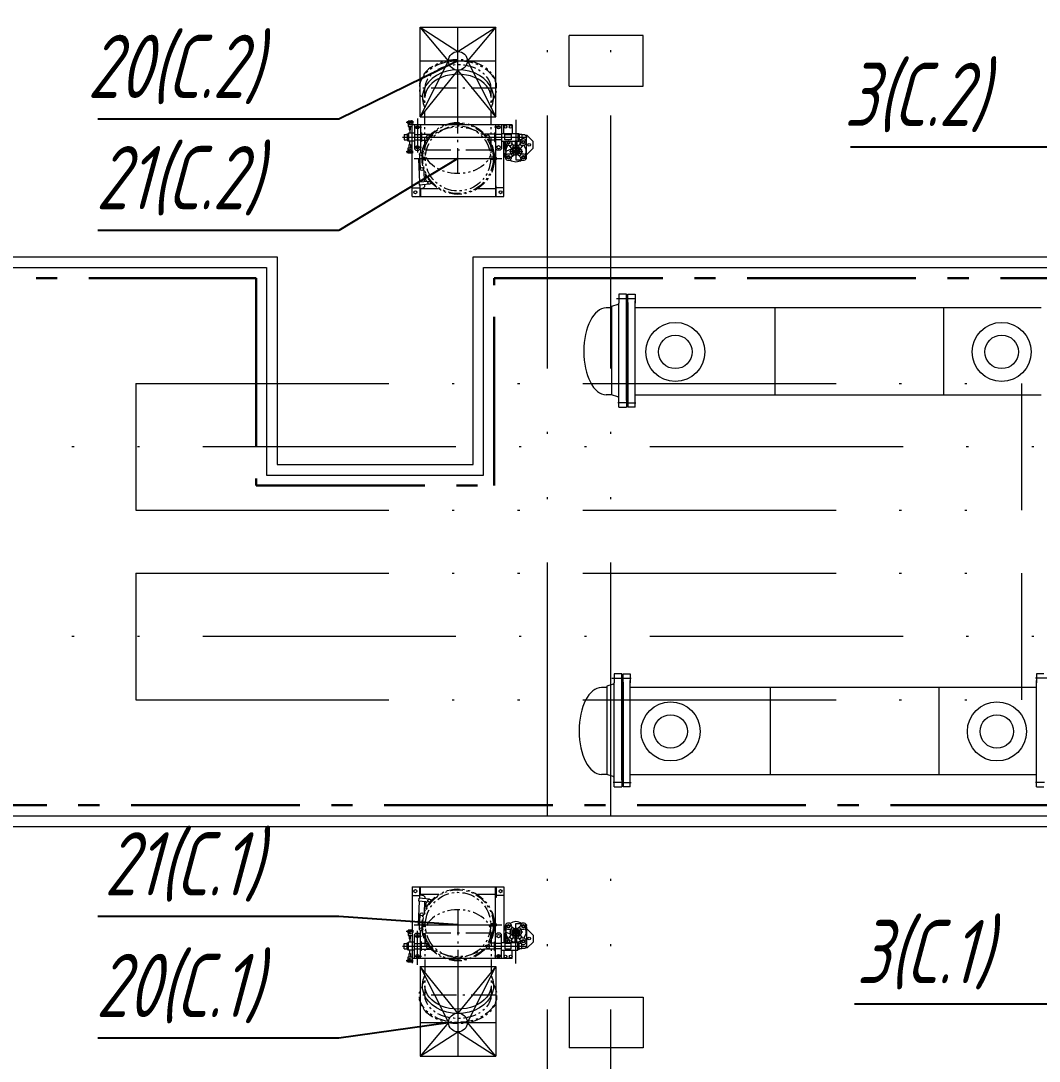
# Model space of a CAD drawing. Header units: millimetres. Extents: x -14296 to 10264, y -13087 to -5602.
# Drawn here: x -1567.03 to -1518.75, y -12946.51 to -12897.18 of the extents above; entities that cross this region are included whole.
import ezdxf
from ezdxf import colors
from ezdxf.entities.mleader import LeaderData, LeaderLine
from ezdxf.math import Vec2, Vec3

# ---------------------------------------------------------------- set-up
doc = ezdxf.new("R2010")
doc.units = ezdxf.units.MM
for name, pattern in [('ACAD_ISO10W100', [18, 12, -3, 0, -3]), ('ACAD_ISO12W100', [21, 12, -3, 0, -3, 0, -3]), ('CENTER', [50.8, 31.75, -6.35, 6.35, -6.35]), ('gost6', [12, 8, -1.5, 1, -1.5]), ('K5LT_BASIC', [0])]:
    doc.linetypes.add(name, pattern=pattern)
for name, color, linetype, lineweight in [('Заземление (Сущ)', 6, 'gost6', 25), ('Линия выноска', 137, 'Continuous', 25), ('Строительный', 251, 'Continuous', 13), ('Технологическое', 156, 'Continuous', 18)]:
    doc.layers.add(name, color=color, linetype=linetype, lineweight=lineweight)
doc.styles.add('Simplex', font='simplex.shx', dxfattribs={"width": 0.7, "oblique": 15})
doc.linetypes.add('ограждение1', pattern='A,0.25,-0.1,[133,ltypeshp.shx,S=0.1,R=0,X=-0.1,Y=0],-0.1,1', length=1.45)

# ---------------------------------------------------------------- blocks, each defined once
blk = doc.blocks.new('_None')

msp = doc.modelspace()

# ---------------------------------------------------------------- linework, layer by layer
at = {"layer": 'Заземление (Сущ)', "lineweight": 30}
for p, q in [((-1659.80741, -12909.37681), (-1555.87953, -12909.37681)), ((-1555.87953, -12909.37681), (-1555.87953, -12919.21821)), ((-1544.59225, -12919.21821), (-1544.59225, -12909.37681)), ((-1544.59225, -12909.37681), (-1440.97736, -12909.37681)), ((-1555.87953, -12919.21821), (-1544.59225, -12919.21821)), ((-1597.80741, -12934.37681), (-1440.97736, -12934.37681))]:
    msp.add_line(p, q, dxfattribs=at)
at = {"layer": 'Строительный', "color": 4, "linetype": 'ACAD_ISO12W100'}
for p, q in [((-1542.08248, -12838.06525), (-1542.08248, -12998.37681)), ((-1539.08248, -12838.06525), (-1539.08248, -12998.37681)), ((-1561.58248, -12914.37681), (-1519.58248, -12914.37681)), ((-1561.58248, -12920.37681), (-1519.58248, -12920.37681)), ((-1561.58248, -12923.37681), (-1519.58248, -12923.37681)), ((-1561.58248, -12929.37681), (-1519.58248, -12929.37681))]:
    msp.add_line(p, q, dxfattribs=at)
at = {"layer": 'Строительный'}
for p, q in [((-1541.03241, -12900.27681), (-1541.03241, -12897.87681)), ((-1537.53241, -12897.87681), (-1541.03241, -12897.87681)), ((-1537.53241, -12900.27681), (-1537.53241, -12897.87681)), ((-1541.03241, -12900.27681), (-1537.53241, -12900.27681)), ((-1541.03241, -12943.47681), (-1537.53241, -12943.47681)), ((-1541.03241, -12943.47681), (-1541.03241, -12945.87681)), ((-1537.53241, -12943.47681), (-1537.53241, -12945.87681)), ((-1537.53241, -12945.87681), (-1541.03241, -12945.87681))]:
    msp.add_line(p, q, dxfattribs=at)
at = {"layer": 'Строительный', "linetype": 'ограждение1', "ltscale": 3}
for p, q in [((-1659.30741, -12908.37681), (-1554.87953, -12908.37681)), ((-1554.87953, -12908.37681), (-1554.87953, -12918.21821)), ((-1545.59225, -12908.37681), (-1455.80741, -12908.37681)), ((-1545.59225, -12918.21821), (-1545.59225, -12908.37681)), ((-1554.87953, -12918.21821), (-1545.59225, -12918.21821)), ((-1597.30741, -12935.37681), (-1455.80741, -12935.37681))]:
    msp.add_line(p, q, dxfattribs=at)
at = {"layer": 'Строительный', "ltscale": 0.3}
for p, q in [((-1659.30741, -12908.87681), (-1555.37953, -12908.87681)), ((-1555.37953, -12908.87681), (-1555.37953, -12918.71821)), ((-1545.09225, -12908.87681), (-1456.30741, -12908.87681)), ((-1545.09225, -12918.71821), (-1545.09225, -12908.87681)), ((-1555.37953, -12918.71821), (-1545.09225, -12918.71821)), ((-1597.30741, -12934.87681), (-1456.30741, -12934.87681))]:
    msp.add_line(p, q, dxfattribs=at)
at = {"layer": 'Строительный', "color": 4}
for p, q in [((-1561.58248, -12914.37681), (-1561.58248, -12920.37681)), ((-1519.58248, -12914.37681), (-1519.58248, -12920.37681)), ((-1561.58248, -12923.37681), (-1561.58248, -12929.37681)), ((-1519.58248, -12923.37681), (-1519.58248, -12929.37681))]:
    msp.add_line(p, q, dxfattribs=at)
at = {"layer": 'Строительный', "color": 0, "linetype": 'ACAD_ISO12W100'}
for p, q in [((-1419.20741, -12917.37681), (-1779.40741, -12917.37681)), ((-1419.20741, -12926.37681), (-1779.40741, -12926.37681))]:
    msp.add_line(p, q, dxfattribs=at)
at = {"layer": 'Технологическое', "ltscale": 0.6}
for p, q in [((-1548.10741, -12897.47675), (-1544.50741, -12897.47675)), ((-1548.10741, -12901.72675), (-1548.10741, -12897.47675)), ((-1546.75241, -12899.07681), (-1548.10741, -12897.47675)), ((-1548.10741, -12897.47675), (-1546.30741, -12898.63181)), ((-1546.30741, -12901.72675), (-1546.30741, -12897.47675)), ((-1546.30741, -12898.63181), (-1544.50741, -12897.47675)), ((-1544.50741, -12897.47675), (-1545.86241, -12899.07681)), ((-1544.50741, -12901.72675), (-1544.50741, -12897.47675)), ((-1548.10741, -12899.07681), (-1544.50741, -12899.07681)), ((-1548.10741, -12901.72675), (-1546.75241, -12899.07681)), ((-1545.86241, -12899.07681), (-1544.50741, -12901.72675)), ((-1546.30741, -12899.52181), (-1548.10741, -12901.72675)), ((-1544.50741, -12901.72675), (-1546.30741, -12899.52181)), ((-1548.10741, -12901.72675), (-1544.50741, -12901.72675)), ((-1548.44989, -12901.99371), (-1548.76621, -12901.99371)), ((-1548.7083, -12901.94371), (-1548.7083, -12902.04803)), ((-1548.48491, -12901.93125), (-1548.66417, -12901.93125)), ((-1548.66417, -12901.93125), (-1548.66417, -12902.19544)), ((-1548.66417, -12902.19544), (-1548.48491, -12902.19544)), ((-1548.62312, -12902.19544), (-1548.62312, -12902.34588)), ((-1548.55789, -12902.34588), (-1548.55789, -12902.19544)), ((-1548.48491, -12905.50682), (-1548.48491, -12901.88809)), ((-1543.73508, -12902.11147), (-1548.47321, -12902.11147)), ((-1548.44989, -12901.93986), (-1548.44989, -12902.04755)), ((-1548.3871, -12902.22726), (-1548.04272, -12902.22726)), ((-1548.36751, -12902.11147), (-1548.36751, -12903.24587)), ((-1548.23145, -12901.80857), (-1548.23145, -12903.41904)), ((-1548.08283, -12902.11147), (-1548.08283, -12903.43095)), ((-1544.22772, -12902.22726), (-1544.57209, -12902.22726)), ((-1544.53198, -12902.11147), (-1544.53198, -12903.63935)), ((-1544.24731, -12902.11147), (-1544.24731, -12903.24587)), ((-1544.12991, -12902.51288), (-1544.12991, -12902.11147)), ((-1543.73508, -12902.11147), (-1543.73508, -12902.51288)), ((-1543.56113, -12901.87755), (-1543.56113, -12903.77595)), ((-1548.93047, -12902.69476), (-1543.03018, -12902.69476)), ((-1548.85146, -12902.57494), (-1548.85146, -12902.81457)), ((-1548.85146, -12902.57494), (-1548.71748, -12902.57494)), ((-1548.71748, -12902.57494), (-1548.71748, -12902.5386)), ((-1548.71748, -12902.5386), (-1548.67529, -12902.5386)), ((-1548.71748, -12902.57494), (-1548.71748, -12902.81457)), ((-1548.67529, -12902.5386), (-1548.65419, -12902.51288)), ((-1548.67529, -12902.5386), (-1548.67529, -12902.85091)), ((-1548.36751, -12902.50444), (-1548.65419, -12902.50444)), ((-1548.65419, -12902.50444), (-1548.65419, -12902.88508)), ((-1548.62312, -12902.34588), (-1548.55789, -12902.34588)), ((-1548.5905, -12902.34588), (-1548.5905, -12902.50148)), ((-1548.36751, -12902.56764), (-1548.08283, -12902.56764)), ((-1548.04114, -12902.49252), (-1548.08283, -12902.49252)), ((-1548.04114, -12902.49252), (-1548.04114, -12902.89699)), ((-1548.04114, -12902.49252), (-1548.04114, -12902.49252)), ((-1548.04114, -12902.54625), (-1547.56114, -12902.54625)), ((-1544.57367, -12902.54625), (-1545.05367, -12902.54625)), ((-1544.57367, -12902.49252), (-1544.53198, -12902.49252)), ((-1544.57367, -12902.49252), (-1544.57367, -12902.89699)), ((-1544.24731, -12902.56764), (-1544.53198, -12902.56764)), ((-1544.24731, -12902.51288), (-1543.47531, -12902.51288)), ((-1544.08714, -12902.56791), (-1543.78976, -12902.56791)), ((-1544.08714, -12902.8216), (-1544.08714, -12902.56791)), ((-1543.78976, -12902.56791), (-1543.78976, -12902.8216)), ((-1543.47531, -12902.51288), (-1543.47531, -12902.87664)), ((-1543.45421, -12902.5386), (-1543.47531, -12902.51288)), ((-1543.41201, -12902.5386), (-1543.45421, -12902.5386)), ((-1543.45421, -12902.5386), (-1543.45421, -12902.85091)), ((-1543.41201, -12902.57494), (-1543.41201, -12902.5386)), ((-1543.27804, -12902.57494), (-1543.41201, -12902.57494)), ((-1543.41201, -12902.57494), (-1543.41201, -12902.81457)), ((-1543.27804, -12902.57494), (-1543.27804, -12902.81457)), ((-1543.13854, -12902.58624), (-1543.27804, -12902.58624)), ((-1543.06075, -12902.66404), (-1543.13854, -12902.58624)), ((-1543.02358, -12902.61368), (-1543.1111, -12902.61368)), ((-1543.06075, -12903.60644), (-1543.06075, -12902.66404)), ((-1542.74471, -12902.89255), (-1543.02358, -12902.61368)), ((-1548.85146, -12902.81457), (-1548.71748, -12902.81457)), ((-1548.71748, -12902.81457), (-1548.71748, -12902.85091)), ((-1548.71748, -12902.85091), (-1548.67529, -12902.85091)), ((-1548.67529, -12902.85091), (-1548.65419, -12902.87664)), ((-1548.66417, -12903.45827), (-1548.66417, -12903.19408)), ((-1548.66417, -12903.19408), (-1548.48491, -12903.19408)), ((-1548.36751, -12902.88508), (-1548.65419, -12902.88508)), ((-1548.62312, -12903.19408), (-1548.62312, -12903.04364)), ((-1548.62312, -12903.04364), (-1548.55789, -12903.04364)), ((-1548.5905, -12903.04364), (-1548.5905, -12902.88804)), ((-1548.55789, -12903.04364), (-1548.55789, -12903.19408)), ((-1548.3871, -12903.16225), (-1548.04272, -12903.16225)), ((-1548.36751, -12902.82188), (-1548.08283, -12902.82188)), ((-1548.04114, -12902.89699), (-1548.08283, -12902.89699)), ((-1548.04114, -12902.84326), (-1547.78062, -12902.84326)), ((-1547.89714, -12903.08502), (-1547.92566, -12903.07395)), ((-1547.84735, -12902.9696), (-1547.84735, -12902.84326)), ((-1544.57367, -12902.84326), (-1544.8342, -12902.84326)), ((-1544.76746, -12902.9696), (-1544.76746, -12902.84326)), ((-1544.71768, -12903.08502), (-1544.68915, -12903.07395)), ((-1544.57367, -12902.89699), (-1544.53198, -12902.89699)), ((-1544.24731, -12902.82188), (-1544.53198, -12902.82188)), ((-1544.24731, -12902.87664), (-1543.60196, -12902.87664)), ((-1544.12991, -12905.50682), (-1544.12991, -12902.87664)), ((-1544.09108, -12903.13091), (-1544.09108, -12903.00179)), ((-1544.09108, -12903.00179), (-1544.04664, -12903.00179)), ((-1544.04664, -12903.13091), (-1544.09108, -12903.13091)), ((-1543.78976, -12902.8216), (-1544.08714, -12902.8216)), ((-1544.07903, -12903.00179), (-1544.07903, -12902.87664)), ((-1544.07903, -12903.2769), (-1544.07903, -12903.13091)), ((-1544.04664, -12903.37478), (-1544.04664, -12902.98756)), ((-1544.00155, -12903.17046), (-1544.00155, -12903.02697)), ((-1543.88975, -12903.07553), (-1543.73211, -12903.2772)), ((-1543.85563, -12903.11917), (-1543.7378, -12903.02706)), ((-1543.77191, -12902.98342), (-1543.67552, -12903.10674)), ((-1543.60196, -12902.86916), (-1543.5203, -12902.86916)), ((-1543.60196, -12902.86916), (-1543.60196, -12903.53558)), ((-1543.5203, -12902.86916), (-1543.5203, -12903.53558)), ((-1543.5203, -12902.87664), (-1543.47531, -12902.87664)), ((-1543.45421, -12902.85091), (-1543.47531, -12902.87664)), ((-1543.41201, -12902.85091), (-1543.45421, -12902.85091)), ((-1543.35035, -12902.98342), (-1543.44675, -12903.10674)), ((-1543.27804, -12902.81457), (-1543.41201, -12902.81457)), ((-1543.41201, -12902.81457), (-1543.41201, -12902.85091)), ((-1543.23251, -12903.07553), (-1543.39016, -12903.2772)), ((-1543.26663, -12903.11917), (-1543.38446, -12903.02706)), ((-1542.74471, -12903.21815), (-1542.74471, -12902.89255)), ((-1548.44989, -12903.39581), (-1548.76621, -12903.39581)), ((-1548.7083, -12903.4458), (-1548.7083, -12903.34148)), ((-1548.48491, -12903.45827), (-1548.66417, -12903.45827)), ((-1548.44989, -12903.44966), (-1548.44989, -12903.34196)), ((-1548.38408, -12903.70228), (-1544.23073, -12903.70228)), ((-1548.36751, -12903.24587), (-1548.30418, -12903.3092)), ((-1548.30418, -12903.3092), (-1548.15928, -12903.3092)), ((-1548.08283, -12903.23332), (-1548.15872, -12903.3092)), ((-1548.13579, -12903.49915), (-1548.09924, -12904.20705)), ((-1547.97574, -12903.65034), (-1547.85323, -12903.65034)), ((-1544.63908, -12903.65034), (-1544.76159, -12903.65034)), ((-1544.53198, -12903.23332), (-1544.45609, -12903.3092)), ((-1544.31063, -12903.3092), (-1544.45554, -12903.3092)), ((-1544.24731, -12903.24587), (-1544.31063, -12903.3092)), ((-1544.06605, -12903.53238), (-1544.12991, -12903.53238)), ((-1544.04664, -12903.2769), (-1544.07903, -12903.2769)), ((-1544.06605, -12903.44456), (-1544.04334, -12903.43122)), ((-1544.06605, -12903.6429), (-1544.06605, -12903.44456)), ((-1544.04664, -12903.37478), (-1543.81485, -12903.27131)), ((-1543.86116, -12903.37478), (-1543.23405, -12903.37478)), ((-1543.85926, -12903.5057), (-1543.81501, -12903.47237)), ((-1543.82456, -12903.2772), (-1543.82456, -12903.47237)), ((-1543.82456, -12903.2772), (-1543.72703, -12903.2772)), ((-1543.82456, -12903.47237), (-1543.72703, -12903.47237)), ((-1543.81501, -12903.47237), (-1543.72503, -12903.59184)), ((-1543.76928, -12903.62517), (-1543.63444, -12903.52361)), ((-1543.72703, -12903.2772), (-1543.72703, -12903.47237)), ((-1543.72703, -12903.31655), (-1543.60196, -12903.31655)), ((-1543.72703, -12903.43302), (-1543.60196, -12903.43302)), ((-1543.60196, -12903.27708), (-1543.5203, -12903.27708)), ((-1543.5203, -12903.31655), (-1543.39523, -12903.31655)), ((-1543.5203, -12903.43302), (-1543.39523, -12903.43302)), ((-1543.35298, -12903.62517), (-1543.48783, -12903.52361)), ((-1543.30725, -12903.47237), (-1543.39723, -12903.59184)), ((-1543.39523, -12903.2772), (-1543.2977, -12903.2772)), ((-1543.39523, -12903.2772), (-1543.39523, -12903.47237)), ((-1543.39523, -12903.47237), (-1543.2977, -12903.47237)), ((-1543.263, -12903.5057), (-1543.30725, -12903.47237)), ((-1543.2977, -12903.2772), (-1543.2977, -12903.47237)), ((-1543.11564, -12903.77595), (-1543.06075, -12903.70228)), ((-1542.74471, -12903.21815), (-1543.06075, -12903.53418)), ((-1543.06075, -12903.70228), (-1543.06075, -12903.67936)), ((-1548.12379, -12903.73168), (-1548.18251, -12903.73168)), ((-1548.18251, -12903.73168), (-1548.12604, -12904.82543)), ((-1547.97574, -12903.75422), (-1547.85323, -12903.75422)), ((-1544.63908, -12903.75422), (-1544.76159, -12903.75422)), ((-1544.53198, -12903.76521), (-1544.53198, -12905.50682)), ((-1543.56113, -12903.77595), (-1543.27202, -12903.77595)), ((-1543.13823, -12903.77595), (-1543.11564, -12903.77595)), ((-1547.88728, -12904.80663), (-1547.9149, -12904.27168)), ((-1547.83935, -12904.74073), (-1547.83935, -12904.45154)), ((-1544.71768, -12904.31953), (-1544.68915, -12904.33061)), ((-1548.48491, -12905.09322), (-1548.11441, -12905.09322)), ((-1547.66938, -12904.78948), (-1548.16468, -12904.82847)), ((-1548.16468, -12904.82847), (-1548.15363, -12904.96882)), ((-1547.65834, -12904.92984), (-1548.15363, -12904.96882)), ((-1548.11878, -12904.96608), (-1548.11041, -12905.12815)), ((-1548.11441, -12905.09322), (-1548.11441, -12905.50682)), ((-1548.11041, -12905.12815), (-1547.94161, -12905.10097)), ((-1548.08283, -12905.12371), (-1548.08283, -12905.50682)), ((-1547.22583, -12905.1392), (-1548.08283, -12905.1392)), ((-1547.94161, -12905.10097), (-1547.8755, -12905.03486)), ((-1547.8755, -12905.03486), (-1547.88002, -12904.94729)), ((-1547.76069, -12904.79667), (-1547.83935, -12904.74073)), ((-1544.53198, -12905.1392), (-1545.38899, -12905.1392)), ((-1544.50041, -12904.99679), (-1544.53198, -12904.99679)), ((-1544.50041, -12905.50682), (-1544.50041, -12904.99679)), ((-1544.12991, -12905.09322), (-1544.50041, -12905.09322)), ((-1548.48491, -12905.50682), (-1544.12991, -12905.50682)), ((-1548.48491, -12938.2468), (-1544.12991, -12938.2468)), ((-1548.48491, -12938.2468), (-1548.48491, -12941.86553)), ((-1548.48491, -12938.6604), (-1548.11441, -12938.6604)), ((-1548.11878, -12938.78754), (-1548.11041, -12938.62547)), ((-1548.11441, -12938.6604), (-1548.11441, -12938.2468)), ((-1548.11041, -12938.62547), (-1547.94161, -12938.65265)), ((-1548.08283, -12938.62991), (-1548.08283, -12938.2468)), ((-1547.22583, -12938.61442), (-1548.08283, -12938.61442)), ((-1547.94161, -12938.65265), (-1547.8755, -12938.71876)), ((-1547.8755, -12938.71876), (-1547.88002, -12938.80633)), ((-1544.53198, -12938.61442), (-1545.38899, -12938.61442)), ((-1544.53198, -12939.98841), (-1544.53198, -12938.2468)), ((-1544.50041, -12938.2468), (-1544.50041, -12938.75683)), ((-1544.12991, -12938.6604), (-1544.50041, -12938.6604)), ((-1544.12991, -12938.2468), (-1544.12991, -12940.87698)), ((-1548.18251, -12940.02194), (-1548.12604, -12938.9282)), ((-1548.16468, -12938.92515), (-1548.15363, -12938.7848)), ((-1547.66938, -12938.96414), (-1548.16468, -12938.92515)), ((-1547.65834, -12938.82378), (-1548.15363, -12938.7848)), ((-1547.88728, -12938.94699), (-1547.9149, -12939.48195)), ((-1547.76069, -12938.95695), (-1547.83935, -12939.01289)), ((-1547.83935, -12939.01289), (-1547.83935, -12939.30208)), ((-1544.50041, -12938.75683), (-1544.53198, -12938.75683)), ((-1548.13579, -12940.25447), (-1548.09924, -12939.54657)), ((-1544.71768, -12939.43409), (-1544.68915, -12939.42301)), ((-1548.38408, -12940.05134), (-1544.23073, -12940.05134)), ((-1548.12379, -12940.02194), (-1548.18251, -12940.02194)), ((-1547.97574, -12939.9994), (-1547.85323, -12939.9994)), ((-1547.97574, -12940.10329), (-1547.85323, -12940.10329)), ((-1544.63908, -12939.9994), (-1544.76159, -12939.9994)), ((-1544.63908, -12940.10329), (-1544.76159, -12940.10329)), ((-1544.53198, -12941.64215), (-1544.53198, -12940.11427)), ((-1544.06605, -12940.11072), (-1544.06605, -12940.30906)), ((-1543.81501, -12940.28125), (-1543.72503, -12940.16178)), ((-1543.76928, -12940.12845), (-1543.63444, -12940.23001)), ((-1543.60196, -12940.88446), (-1543.60196, -12940.21804)), ((-1543.56113, -12941.87607), (-1543.56113, -12939.97767)), ((-1543.56113, -12939.97767), (-1543.27202, -12939.97767)), ((-1543.5203, -12940.88446), (-1543.5203, -12940.21804)), ((-1543.35298, -12940.12845), (-1543.48783, -12940.23001)), ((-1543.30725, -12940.28125), (-1543.39723, -12940.16178)), ((-1543.13823, -12939.97767), (-1543.11564, -12939.97767)), ((-1543.11564, -12939.97767), (-1543.06075, -12940.05134)), ((-1543.06075, -12940.05134), (-1543.06075, -12940.07426)), ((-1543.06075, -12940.14718), (-1543.06075, -12941.08958)), ((-1548.44989, -12940.35781), (-1548.76621, -12940.35781)), ((-1548.7083, -12940.30782), (-1548.7083, -12940.41214)), ((-1548.48491, -12940.29535), (-1548.66417, -12940.29535)), ((-1548.66417, -12940.29535), (-1548.66417, -12940.55955)), ((-1548.66417, -12940.55955), (-1548.48491, -12940.55955)), ((-1548.62312, -12940.55955), (-1548.62312, -12940.70998)), ((-1548.62312, -12940.70998), (-1548.55789, -12940.70998)), ((-1548.5905, -12940.70998), (-1548.5905, -12940.86558)), ((-1548.55789, -12940.70998), (-1548.55789, -12940.55955)), ((-1548.44989, -12940.30396), (-1548.44989, -12940.41166)), ((-1548.3871, -12940.59137), (-1548.04272, -12940.59137)), ((-1548.36751, -12940.50775), (-1548.30418, -12940.44442)), ((-1548.36751, -12941.64215), (-1548.36751, -12940.50775)), ((-1548.30418, -12940.44442), (-1548.15928, -12940.44442)), ((-1548.23145, -12941.94505), (-1548.23145, -12940.33458)), ((-1548.08283, -12940.52031), (-1548.15872, -12940.44442)), ((-1548.08283, -12941.64215), (-1548.08283, -12940.32267)), ((-1547.89714, -12940.6686), (-1547.92566, -12940.67967)), ((-1544.71768, -12940.6686), (-1544.68915, -12940.67967)), ((-1544.53198, -12940.52031), (-1544.45609, -12940.44442)), ((-1544.31063, -12940.44442), (-1544.45554, -12940.44442)), ((-1544.24731, -12940.50775), (-1544.31063, -12940.44442)), ((-1544.24731, -12941.64215), (-1544.24731, -12940.50775)), ((-1544.06605, -12940.22124), (-1544.12991, -12940.22124)), ((-1544.04664, -12940.62271), (-1544.09108, -12940.62271)), ((-1544.09108, -12940.62271), (-1544.09108, -12940.75183)), ((-1544.04664, -12940.47672), (-1544.07903, -12940.47672)), ((-1544.07903, -12940.47672), (-1544.07903, -12940.62271)), ((-1544.06605, -12940.30906), (-1544.04334, -12940.32241)), ((-1544.04664, -12940.37884), (-1543.81485, -12940.48231)), ((-1544.04664, -12940.37884), (-1544.04664, -12940.76606)), ((-1544.00155, -12940.58316), (-1544.00155, -12940.72665)), ((-1543.88975, -12940.67809), (-1543.73211, -12940.47642)), ((-1543.86116, -12940.37884), (-1543.23405, -12940.37884)), ((-1543.85926, -12940.24793), (-1543.81501, -12940.28125)), ((-1543.85563, -12940.63445), (-1543.7378, -12940.72656)), ((-1543.82456, -12940.47642), (-1543.82456, -12940.28125)), ((-1543.82456, -12940.28125), (-1543.72703, -12940.28125)), ((-1543.82456, -12940.47642), (-1543.72703, -12940.47642)), ((-1543.77191, -12940.7702), (-1543.67552, -12940.64688)), ((-1543.72703, -12940.47642), (-1543.72703, -12940.28125)), ((-1543.72703, -12940.3206), (-1543.60196, -12940.3206)), ((-1543.72703, -12940.43708), (-1543.60196, -12940.43708)), ((-1543.60196, -12940.47654), (-1543.5203, -12940.47654)), ((-1543.5203, -12940.3206), (-1543.39523, -12940.3206)), ((-1543.5203, -12940.43708), (-1543.39523, -12940.43708)), ((-1543.35035, -12940.7702), (-1543.44675, -12940.64688)), ((-1543.39523, -12940.28125), (-1543.2977, -12940.28125)), ((-1543.39523, -12940.47642), (-1543.39523, -12940.28125)), ((-1543.39523, -12940.47642), (-1543.2977, -12940.47642)), ((-1543.23251, -12940.67809), (-1543.39016, -12940.47642)), ((-1543.26663, -12940.63445), (-1543.38446, -12940.72656)), ((-1543.263, -12940.24793), (-1543.30725, -12940.28125)), ((-1543.2977, -12940.47642), (-1543.2977, -12940.28125)), ((-1542.74471, -12940.53547), (-1543.06075, -12940.21944)), ((-1542.74471, -12940.53547), (-1542.74471, -12940.86107)), ((-1548.93047, -12941.05886), (-1543.03018, -12941.05886)), ((-1548.85146, -12941.17868), (-1548.85146, -12940.93905)), ((-1548.85146, -12940.93905), (-1548.71748, -12940.93905)), ((-1548.85146, -12941.17868), (-1548.71748, -12941.17868)), ((-1548.71748, -12940.93905), (-1548.71748, -12940.90271)), ((-1548.71748, -12940.90271), (-1548.67529, -12940.90271)), ((-1548.71748, -12941.17868), (-1548.71748, -12940.93905)), ((-1548.71748, -12941.17868), (-1548.71748, -12941.21502)), ((-1548.67529, -12940.90271), (-1548.65419, -12940.87698)), ((-1548.67529, -12941.21502), (-1548.67529, -12940.90271)), ((-1548.65419, -12941.24918), (-1548.65419, -12940.86855)), ((-1548.36751, -12940.86855), (-1548.65419, -12940.86855)), ((-1548.36751, -12940.93174), (-1548.08283, -12940.93174)), ((-1548.36751, -12941.18598), (-1548.08283, -12941.18598)), ((-1548.04114, -12940.85663), (-1548.08283, -12940.85663)), ((-1548.04114, -12941.2611), (-1548.04114, -12940.85663)), ((-1548.04114, -12940.91036), (-1547.78062, -12940.91036)), ((-1547.84735, -12940.78402), (-1547.84735, -12940.91036)), ((-1544.57367, -12940.91036), (-1544.8342, -12940.91036)), ((-1544.76746, -12940.78402), (-1544.76746, -12940.91036)), ((-1544.57367, -12940.85663), (-1544.53198, -12940.85663)), ((-1544.57367, -12941.2611), (-1544.57367, -12940.85663)), ((-1544.24731, -12940.93174), (-1544.53198, -12940.93174)), ((-1544.24731, -12941.18598), (-1544.53198, -12941.18598)), ((-1544.24731, -12940.87698), (-1543.60196, -12940.87698)), ((-1544.09108, -12940.75183), (-1544.04664, -12940.75183)), ((-1543.78976, -12940.93202), (-1544.08714, -12940.93202)), ((-1544.08714, -12940.93202), (-1544.08714, -12941.18571)), ((-1544.08714, -12941.18571), (-1543.78976, -12941.18571)), ((-1544.07903, -12940.75183), (-1544.07903, -12940.87698)), ((-1543.78976, -12941.18571), (-1543.78976, -12940.93202)), ((-1543.60196, -12940.88446), (-1543.5203, -12940.88446)), ((-1543.5203, -12940.87698), (-1543.47531, -12940.87698)), ((-1543.47531, -12941.24074), (-1543.47531, -12940.87698)), ((-1543.45421, -12940.90271), (-1543.47531, -12940.87698)), ((-1543.41201, -12940.90271), (-1543.45421, -12940.90271)), ((-1543.45421, -12941.21502), (-1543.45421, -12940.90271)), ((-1543.41201, -12940.93905), (-1543.41201, -12940.90271)), ((-1543.27804, -12940.93905), (-1543.41201, -12940.93905)), ((-1543.41201, -12941.17868), (-1543.41201, -12940.93905)), ((-1543.27804, -12941.17868), (-1543.41201, -12941.17868)), ((-1543.41201, -12941.17868), (-1543.41201, -12941.21502)), ((-1543.27804, -12941.17868), (-1543.27804, -12940.93905)), ((-1543.13854, -12941.16738), (-1543.27804, -12941.16738)), ((-1543.06075, -12941.08958), (-1543.13854, -12941.16738)), ((-1543.02358, -12941.13994), (-1543.1111, -12941.13994)), ((-1542.74471, -12940.86107), (-1543.02358, -12941.13994)), ((-1548.71748, -12941.21502), (-1548.67529, -12941.21502)), ((-1548.67529, -12941.21502), (-1548.65419, -12941.24074)), ((-1548.66417, -12941.82237), (-1548.66417, -12941.55818)), ((-1548.66417, -12941.55818), (-1548.48491, -12941.55818)), ((-1548.36751, -12941.24918), (-1548.65419, -12941.24918)), ((-1548.62312, -12941.55818), (-1548.62312, -12941.40774)), ((-1548.62312, -12941.40774), (-1548.55789, -12941.40774)), ((-1548.5905, -12941.40774), (-1548.5905, -12941.25214)), ((-1548.55789, -12941.40774), (-1548.55789, -12941.55818)), ((-1543.73508, -12941.64215), (-1548.47321, -12941.64215)), ((-1548.3871, -12941.52636), (-1548.04272, -12941.52636)), ((-1548.04114, -12941.2611), (-1548.08283, -12941.2611)), ((-1548.04114, -12941.20737), (-1547.56114, -12941.20737)), ((-1548.04114, -12941.2611), (-1548.04114, -12941.2611)), ((-1544.57367, -12941.20737), (-1545.05367, -12941.20737)), ((-1544.57367, -12941.2611), (-1544.53198, -12941.2611)), ((-1544.22772, -12941.52636), (-1544.57209, -12941.52636)), ((-1544.24731, -12941.24074), (-1543.47531, -12941.24074)), ((-1544.12991, -12941.24074), (-1544.12991, -12941.64215)), ((-1543.73508, -12941.64215), (-1543.73508, -12941.24074)), ((-1543.45421, -12941.21502), (-1543.47531, -12941.24074)), ((-1543.41201, -12941.21502), (-1543.45421, -12941.21502)), ((-1548.44989, -12941.75992), (-1548.76621, -12941.75992)), ((-1548.7083, -12941.80991), (-1548.7083, -12941.70559)), ((-1548.48491, -12941.82237), (-1548.66417, -12941.82237)), ((-1548.44989, -12941.81376), (-1548.44989, -12941.70607)), ((-1548.10741, -12942.02687), (-1544.50741, -12942.02687)), ((-1548.10741, -12942.02687), (-1548.10741, -12946.27687)), ((-1546.30741, -12944.23181), (-1548.10741, -12942.02687)), ((-1548.10741, -12942.02687), (-1546.75241, -12944.67681)), ((-1546.30741, -12942.02687), (-1546.30741, -12946.27687)), ((-1544.50741, -12942.02687), (-1546.30741, -12944.23181)), ((-1545.86241, -12944.67681), (-1544.50741, -12942.02687)), ((-1544.50741, -12942.02687), (-1544.50741, -12946.27687)), ((-1548.10741, -12944.67681), (-1544.50741, -12944.67681)), ((-1546.75241, -12944.67681), (-1548.10741, -12946.27687)), ((-1548.10741, -12946.27687), (-1546.30741, -12945.12181)), ((-1546.30741, -12945.12181), (-1544.50741, -12946.27687)), ((-1544.50741, -12946.27687), (-1545.86241, -12944.67681)), ((-1548.10741, -12946.27687), (-1544.50741, -12946.27687))]:
    msp.add_line(p, q, dxfattribs=at)
at = {"layer": 'Технологическое', "linetype": 'ACAD_ISO10W100', "ltscale": 0.1}
for p, q in [((-1546.30741, -12904.42403), (-1546.30741, -12899.02049)), ((-1544.47664, -12900.37245), (-1548.13818, -12900.37245)), ((-1544.74166, -12903.31688), (-1547.87315, -12903.31688)), ((-1546.30741, -12939.32959), (-1546.30741, -12944.73313)), ((-1544.74166, -12940.43674), (-1547.87315, -12940.43674)), ((-1544.47664, -12943.38117), (-1548.13818, -12943.38117))]:
    msp.add_line(p, q, dxfattribs=at)
at = {"layer": 'Технологическое', "linetype": 'ACAD_ISO12W100', "ltscale": 0.05}
for p, q in [((-1547.87315, -12903.31688), (-1547.87315, -12900.37245)), ((-1544.74166, -12903.31688), (-1544.74166, -12900.37245)), ((-1547.87315, -12940.43674), (-1547.87315, -12943.38117)), ((-1544.74166, -12940.43674), (-1544.74166, -12943.38117))]:
    msp.add_line(p, q, dxfattribs=at)
at = {"layer": 'Технологическое', "linetype": 'K5LT_BASIC'}
for p, q in [((-1538.79014, -12910.34681), (-1537.86938, -12910.34681)), ((-1538.31264, -12910.14681), (-1538.68264, -12910.14681)), ((-1538.68264, -12910.14681), (-1538.68264, -12910.57043)), ((-1538.68264, -12915.49681), (-1538.68264, -12910.57043)), ((-1538.31264, -12910.46181), (-1538.31264, -12910.14681)), ((-1538.31264, -12915.18181), (-1538.31264, -12910.46181)), ((-1538.28264, -12910.49181), (-1538.31264, -12910.46181)), ((-1538.31264, -12910.83728), (-1538.31264, -12910.53681)), ((-1538.31264, -12910.53681), (-1538.31264, -12910.66281)), ((-1538.28264, -12910.65681), (-1538.28264, -12910.49181)), ((-1538.28264, -12910.53681), (-1538.25264, -12910.53681)), ((-1538.25264, -12910.14681), (-1537.91264, -12910.14681)), ((-1538.25264, -12910.53681), (-1538.25264, -12910.14681)), ((-1538.25264, -12910.53681), (-1538.25264, -12915.49681)), ((-1537.91264, -12910.14681), (-1537.91264, -12910.57043)), ((-1537.91264, -12915.49681), (-1537.91264, -12910.46181)), ((-1539.03264, -12910.79181), (-1539.28264, -12910.79181)), ((-1538.73165, -12910.63721), (-1539.03264, -12910.73181)), ((-1539.03264, -12910.73181), (-1539.03264, -12914.91181)), ((-1539.03264, -12910.76181), (-1539.03264, -12914.88181)), ((-1539.03264, -12910.79181), (-1539.03264, -12912.82681)), ((-1538.28264, -12910.65681), (-1538.25264, -12910.65681)), ((-1538.28264, -12912.82181), (-1538.28264, -12910.65681)), ((-1538.28264, -12910.83728), (-1538.25264, -12910.83728)), ((-1538.25264, -12910.83728), (-1538.25264, -12910.65681)), ((-1518.65248, -12910.79181), (-1537.91264, -12910.79181)), ((-1539.03264, -12912.87681), (-1539.03264, -12914.91181)), ((-1538.28264, -12912.82181), (-1538.28264, -12915.15181)), ((-1539.03264, -12914.91181), (-1539.28264, -12914.91181)), ((-1538.73165, -12915.00641), (-1539.03264, -12914.91181)), ((-1538.25264, -12914.80634), (-1538.28264, -12914.80634)), ((-1538.25264, -12914.98681), (-1538.28264, -12914.98681)), ((-1538.25264, -12914.98681), (-1538.25264, -12914.80634)), ((-1537.91264, -12914.91181), (-1518.65248, -12914.91181)), ((-1538.31185, -12915.29681), (-1538.72589, -12915.29681)), ((-1538.68264, -12915.49681), (-1538.31264, -12915.49681)), ((-1538.28264, -12915.15181), (-1538.31264, -12915.18181)), ((-1538.31264, -12915.18181), (-1538.31264, -12915.49681)), ((-1538.28343, -12915.29681), (-1537.86938, -12915.29681)), ((-1538.25264, -12915.10681), (-1538.28264, -12915.10681)), ((-1537.91264, -12915.49681), (-1538.25264, -12915.49681)), ((-1539.01506, -12928.34681), (-1538.09431, -12928.34681)), ((-1538.53756, -12928.14681), (-1538.90756, -12928.14681)), ((-1538.90756, -12928.14681), (-1538.90756, -12928.57043)), ((-1538.53756, -12928.46181), (-1538.53756, -12928.14681)), ((-1538.47756, -12928.14681), (-1538.13756, -12928.14681)), ((-1538.47756, -12928.53681), (-1538.47756, -12928.14681)), ((-1538.13756, -12928.14681), (-1538.13756, -12928.57043)), ((-1517.99991, -12928.34681), (-1518.92066, -12928.34681)), ((-1518.53741, -12928.14681), (-1518.87741, -12928.14681)), ((-1518.87741, -12928.14681), (-1518.87741, -12928.57043)), ((-1539.25756, -12928.79181), (-1539.50756, -12928.79181)), ((-1538.95658, -12928.63721), (-1539.25756, -12928.73181)), ((-1539.25756, -12928.73181), (-1539.25756, -12932.91181)), ((-1539.25756, -12928.76181), (-1539.25756, -12932.88181)), ((-1539.25756, -12928.79181), (-1539.25756, -12930.82681)), ((-1538.90756, -12933.49681), (-1538.90756, -12928.57043)), ((-1538.53756, -12933.18181), (-1538.53756, -12928.46181)), ((-1538.50756, -12928.49181), (-1538.53756, -12928.46181)), ((-1538.53756, -12928.83728), (-1538.53756, -12928.53681)), ((-1538.53756, -12928.53681), (-1538.53756, -12928.66281)), ((-1538.50756, -12928.65681), (-1538.50756, -12928.49181)), ((-1538.50756, -12928.53681), (-1538.47756, -12928.53681)), ((-1538.50756, -12928.65681), (-1538.47756, -12928.65681)), ((-1538.50756, -12930.82181), (-1538.50756, -12928.65681)), ((-1538.50756, -12928.83728), (-1538.47756, -12928.83728)), ((-1538.47756, -12928.53681), (-1538.47756, -12933.49681)), ((-1538.47756, -12928.83728), (-1538.47756, -12928.65681)), ((-1538.13756, -12933.49681), (-1538.13756, -12928.46181)), ((-1518.87741, -12928.79181), (-1538.13756, -12928.79181)), ((-1518.87741, -12933.49681), (-1518.87741, -12928.46181)), ((-1538.50756, -12930.82181), (-1538.50756, -12933.15181)), ((-1539.25756, -12930.87681), (-1539.25756, -12932.91181)), ((-1538.47756, -12932.80634), (-1538.50756, -12932.80634)), ((-1538.47756, -12932.98681), (-1538.47756, -12932.80634)), ((-1539.25756, -12932.91181), (-1539.50756, -12932.91181)), ((-1538.95658, -12933.00641), (-1539.25756, -12932.91181)), ((-1538.53677, -12933.29681), (-1538.95082, -12933.29681)), ((-1538.50756, -12933.15181), (-1538.53756, -12933.18181)), ((-1538.53756, -12933.18181), (-1538.53756, -12933.49681)), ((-1538.50835, -12933.29681), (-1538.09431, -12933.29681)), ((-1538.47756, -12932.98681), (-1538.50756, -12932.98681)), ((-1538.47756, -12933.10681), (-1538.50756, -12933.10681)), ((-1538.13756, -12932.91181), (-1518.87741, -12932.91181)), ((-1518.50662, -12933.29681), (-1518.92066, -12933.29681)), ((-1538.90756, -12933.49681), (-1538.53756, -12933.49681)), ((-1538.13756, -12933.49681), (-1538.47756, -12933.49681)), ((-1518.87741, -12933.49681), (-1518.53741, -12933.49681))]:
    msp.add_line(p, q, dxfattribs=at)
at = {"layer": 'Технологическое', "linetype": 'CENTER', "ltscale": 0.3}
for p, q in [((-1531.28248, -12910.79181), (-1531.28248, -12914.91181)), ((-1523.28248, -12910.79181), (-1523.28248, -12914.91181)), ((-1531.50741, -12928.79181), (-1531.50741, -12932.91181)), ((-1523.50741, -12928.79181), (-1523.50741, -12932.91181))]:
    msp.add_line(p, q, dxfattribs=at)
at = {"layer": 'Технологическое', "ltscale": 0.6}
for centre, radius in [((-1546.30741, -12899.07681), 0.445), ((-1548.58968, -12902.07924), 0.03918), ((-1548.23145, -12902.22726), 0.07604), ((-1544.38336, -12902.22726), 0.07604), ((-1544.05499, -12902.20729), 0.06552), ((-1543.81, -12902.20729), 0.06552), ((-1548.23145, -12903.1718), 0.07604), ((-1544.38336, -12903.1718), 0.07604), ((-1543.21212, -12902.92802), 0.07987), ((-1543.21212, -12902.92802), 0.05447), ((-1542.93531, -12903.05535), 0.06571), ((-1548.58968, -12903.31028), 0.03918), ((-1548.0654, -12903.49915), 0.0704), ((-1544.53937, -12903.70228), 0.06336), ((-1544.53937, -12903.70228), 0.04646), ((-1543.91714, -12903.6429), 0.07987), ((-1543.91714, -12903.6429), 0.05447), ((-1543.20513, -12903.6429), 0.07987), ((-1543.20513, -12903.6429), 0.05447), ((-1548.02894, -12904.20342), 0.0704), ((-1547.66418, -12904.85968), 0.0704), ((-1548.32625, -12905.30479), 0.07283), ((-1544.28857, -12905.30479), 0.07283), ((-1548.32625, -12938.44883), 0.07283), ((-1544.28857, -12938.44883), 0.07283), ((-1547.66418, -12938.89394), 0.0704), ((-1548.02894, -12939.5502), 0.0704), ((-1548.0654, -12940.25447), 0.0704), ((-1544.53937, -12940.05134), 0.06336), ((-1544.53937, -12940.05134), 0.04646), ((-1543.91714, -12940.11072), 0.07987), ((-1543.91714, -12940.11072), 0.05447), ((-1543.20513, -12940.11072), 0.07987), ((-1543.20513, -12940.11072), 0.05447), ((-1548.58968, -12940.44334), 0.03918), ((-1548.23145, -12940.58182), 0.07604), ((-1544.38336, -12940.58182), 0.07604), ((-1542.93531, -12940.69827), 0.06571), ((-1543.21212, -12940.8256), 0.07987), ((-1543.21212, -12940.8256), 0.05447), ((-1548.58968, -12941.67438), 0.03918), ((-1548.23145, -12941.52636), 0.07604), ((-1544.38336, -12941.52636), 0.07604), ((-1544.05499, -12941.54633), 0.06552), ((-1543.81, -12941.54633), 0.06552), ((-1546.30741, -12944.67681), 0.445)]:
    msp.add_circle(centre, radius, dxfattribs=at)
at = {"layer": 'Технологическое', "linetype": 'ACAD_ISO12W100', "ltscale": 0.05}
for centre, radius in [((-1546.30741, -12903.70228), 1.70536), ((-1546.30741, -12903.70228), 1.66914), ((-1546.30741, -12903.70228), 1.54669), ((-1546.30741, -12940.05134), 1.70536), ((-1546.30741, -12940.05134), 1.66914), ((-1546.30741, -12940.05134), 1.54669)]:
    msp.add_circle(centre, radius, dxfattribs=at)
at = {"layer": 'Технологическое'}
for centre, radius in [((-1536.00264, -12912.87681), 1.4), ((-1520.53248, -12912.87681), 1.4), ((-1536.00264, -12912.87681), 0.795), ((-1520.53248, -12912.87681), 0.795), ((-1536.22756, -12930.87681), 1.4), ((-1520.75741, -12930.87681), 1.4), ((-1536.22756, -12930.87681), 0.795), ((-1520.75741, -12930.87681), 0.795)]:
    msp.add_circle(centre, radius, dxfattribs=at)
at = {"layer": 'Технологическое', "ltscale": 0.6}
for centre, radius, start, end in [((-1547.72389, -12902.69476), 0.09506, 32.856221, 256.296485), ((-1544.89093, -12902.69476), 0.09506, 283.703515, 147.143779), ((-1546.30741, -12903.70228), 1.73596, 158.780003, 171.388954), ((-1546.30741, -12903.70228), 1.73596, 1.787158, 21.219997), ((-1543.91014, -12902.92802), 0.14891, 159.814835, 277.870826), ((-1543.56113, -12903.37478), 0.4855, 141.645874, 199.239671), ((-1543.91014, -12902.92802), 0.07987, 139.958053, 40.041947), ((-1543.91014, -12902.92802), 0.05447, 109.368015, 70.631985), ((-1543.91014, -12902.92802), 0.14891, 338.159846, 20.185165), ((-1543.56113, -12903.37478), 0.4855, 94.824378, 114.347823), ((-1543.56113, -12903.2269), 0.1659, 104.248219, 195.675509), ((-1543.56113, -12903.31655), 0.1659, 104.248219, 180), ((-1543.56113, -12903.37478), 0.1659, 104.248219, 159.448548), ((-1543.56113, -12903.37478), 0.4855, 65.652177, 85.175622), ((-1543.56113, -12903.2269), 0.1659, 344.324491, 75.751781), ((-1543.56113, -12903.31655), 0.1659, 0, 75.751781), ((-1543.56113, -12903.37478), 0.1659, 20.551452, 75.751781), ((-1543.21212, -12902.92802), 0.14891, 130.372884, 201.840154), ((-1543.21212, -12902.92802), 0.14891, 262.129174, 116.271896), ((-1543.56113, -12903.37478), 0.4855, 340.760329, 38.354126), ((-1543.91714, -12903.6429), 0.14891, 67.129174, 6.840154), ((-1543.56113, -12903.37478), 0.1659, 200.551452, 339.448548), ((-1543.20513, -12903.6429), 0.14891, 173.159846, 112.870826), ((-1546.30741, -12903.70228), 1.73596, 338.780003, 358.212842), ((-1543.56113, -12903.37478), 0.4855, 234.729658, 305.270342), ((-1546.30741, -12940.05134), 1.73596, 1.787158, 21.219997), ((-1546.30741, -12940.05134), 1.73596, 338.780003, 358.212842), ((-1543.91714, -12940.11072), 0.14891, 353.159846, 292.870826), ((-1543.56113, -12940.37884), 0.4855, 160.760329, 218.354126), ((-1543.56113, -12940.37884), 0.4855, 54.729658, 125.270342), ((-1543.56113, -12940.37884), 0.1659, 20.551452, 159.448548), ((-1543.20513, -12940.11072), 0.14891, 247.129174, 186.840154), ((-1543.56113, -12940.37884), 0.4855, 321.645874, 19.239671), ((-1546.30741, -12940.05134), 1.73596, 188.611046, 201.219997), ((-1543.91014, -12940.8256), 0.14891, 82.129174, 200.185165), ((-1543.56113, -12940.43708), 0.1659, 180, 255.751781), ((-1543.56113, -12940.52672), 0.1659, 164.324491, 255.751781), ((-1543.56113, -12940.37884), 0.1659, 200.551452, 255.751781), ((-1543.56113, -12940.37884), 0.1659, 284.248219, 339.448548), ((-1543.56113, -12940.43708), 0.1659, 284.248219, 0), ((-1543.56113, -12940.52672), 0.1659, 284.248219, 15.675509), ((-1543.21212, -12940.8256), 0.14891, 243.728104, 97.870826), ((-1547.72389, -12941.05886), 0.09506, 103.703515, 327.143779), ((-1544.89093, -12941.05886), 0.09506, 212.856221, 76.296485), ((-1543.91014, -12940.8256), 0.07987, 319.958053, 220.041947), ((-1543.91014, -12940.8256), 0.05447, 289.368015, 250.631985), ((-1543.91014, -12940.8256), 0.14891, 339.814835, 21.840154), ((-1543.56113, -12940.37884), 0.4855, 245.652177, 265.175622), ((-1543.56113, -12940.37884), 0.4855, 274.824378, 294.347823), ((-1543.21212, -12940.8256), 0.14891, 158.159846, 229.627116)]:
    msp.add_arc(centre, radius, start, end, dxfattribs=at)
at = {"layer": 'Технологическое', "linetype": 'K5LT_BASIC'}
for centre, start, end in [((-1538.75264, -12910.57043), 287.447188, 0), ((-1538.75264, -12915.07319), 0, 72.552812), ((-1538.97756, -12928.57043), 287.447188, 0), ((-1538.97756, -12933.07319), 0, 72.552812)]:
    msp.add_arc(centre, 0.07, start, end, dxfattribs=at)
at = {"layer": 'Технологическое', "linetype": 'ACAD_ISO12W100', "ltscale": 0.05}
for centre, major_axis, ratio, start_param, end_param in [((-1546.30741, -12900.37245), (-1.83077, 0), 0.70574231, 2.59680411, 6.82797385), ((-1546.30741, -12900.31254), (-1.83077, 0), 0.70574231, 3.11840709, 6.30637087), ((-1546.30741, -12900.37245), (-1.56574, 0), 0.70710678, 3.14159265, 6.28318531)]:
    msp.add_ellipse(centre, major_axis=major_axis, ratio=ratio, start_param=start_param, end_param=end_param, dxfattribs=at)
at = {"layer": 'Технологическое', "ltscale": 0.6}
for major_axis, ratio, start_param, end_param in [((-1.6869, 0), 0.78333894, 2.7602858, 6.66449216), ((-1.56574, 0), 0.70710678, 3.14159265, 6.28318531)]:
    msp.add_ellipse((-1546.30741, -12900.81702), major_axis=major_axis, ratio=ratio, start_param=start_param, end_param=end_param, dxfattribs=at)
at = {"layer": 'Технологическое', "linetype": 'ACAD_ISO12W100', "ltscale": 0.05}
msp.add_ellipse((-1546.30741, -12903.31688), major_axis=(-1.56574, 0), ratio=0.70710678, dxfattribs=at)
at = {"layer": 'Технологическое', "linetype": 'K5LT_BASIC'}
for centre in [(-1539.28264, -12912.85181), (-1539.50756, -12930.85181)]:
    msp.add_ellipse(centre, major_axis=(0, 2.06), ratio=0.51456311, start_param=0, end_param=3.14159265, dxfattribs=at)
at = {"layer": 'Технологическое', "linetype": 'ACAD_ISO12W100', "ltscale": 0.05, "extrusion": (0, 0, -1)}
for centre, major_axis, ratio, start_param, end_param in [((-1546.30741, -12940.43674), (1.56574, 0), 0.70710678, 3.14159265, 9.42477796), ((-1546.30741, -12943.38117), (-1.83077, 0), 0.70574231, 2.59680411, 6.82797385), ((-1546.30741, -12943.44108), (1.83077, 0), 0.70574231, -0.02318556, 3.16477821), ((-1546.30741, -12943.38117), (-1.56574, 0), 0.70710678, 3.14159265, 6.28318531)]:
    msp.add_ellipse(centre, major_axis=major_axis, ratio=ratio, start_param=start_param, end_param=end_param, dxfattribs=at)
at = {"layer": 'Технологическое', "ltscale": 0.6, "extrusion": (0, 0, -1)}
for major_axis, ratio, start_param, end_param in [((-1.6869, 0), 0.78333894, 2.7602858, 6.66449216), ((-1.56574, 0), 0.70710678, 3.14159265, 6.28318531)]:
    msp.add_ellipse((-1546.30741, -12942.93661), major_axis=major_axis, ratio=ratio, start_param=start_param, end_param=end_param, dxfattribs=at)

# ---------------------------------------------------------------- leaders
at = {"layer": 'Линия выноска'}
ml = msp.add_multileader_mtext('Standard', dxfattribs=at)
ml.set_content('{\\W0.7;20(С.2)}', color=2, style='Simplex')
ml.set_leader_properties()
ml.set_arrow_properties(name='NONE')
ml.build(insert=Vec2(0, 0))
ml.multileader.update_dxf_attribs({"text_left_attachment_type": 6, "text_right_attachment_type": 6, "dogleg_length": 0})
ctx = ml.context
ctx.base_point, ctx.char_height, ctx.plane_origin = Vec3(-1567.56716, -12901.83648), 3, Vec3(-1497.84792, -12928.22935)
ctx.left_attachment, ctx.right_attachment, ctx.text_align_type = 6, 6, 1
notes = []
notes.append((ctx, [(0, (1, 1, 0), (-1551.9547, -12901.83648), (-1, 0), 0, [(1, [(-1546.30741, -12899.0804)], 0, [])])]))
ctx.mtext.insert, ctx.mtext.alignment, ctx.mtext.flow_direction = Vec3(-1559.76093, -12897.83648), 2, 5
ml = msp.add_multileader_mtext('Standard', dxfattribs=at)
ml.set_content('{\\W0.7;3(С.2)}', color=2, style='Simplex')
ml.set_leader_properties()
ml.set_arrow_properties(name='NONE')
ml.build(insert=Vec2(0, 0))
ml.multileader.update_dxf_attribs({"text_left_attachment_type": 6, "text_right_attachment_type": 6, "dogleg_length": 0})
ctx = ml.context
ctx.base_point, ctx.char_height, ctx.plane_origin = Vec3(-1531.33497, -12903.16487), 3, Vec3(-1450.30741, -12940.09885)
ctx.left_attachment, ctx.right_attachment, ctx.text_align_type = 6, 6, 1
notes.append((ctx, [(0, (1, 1, 0), (-1517.87563, -12903.16487), (-1, 0), 0, [(1, [(-1514.50741, -12906.97804)], 0, [])])]))
ctx.mtext.insert, ctx.mtext.alignment, ctx.mtext.flow_direction = Vec3(-1524.6053, -12899.16487), 2, 5
ml = msp.add_multileader_mtext('Standard', dxfattribs=at)
ml.set_content('{\\W0.7;21(С.2)}', color=2, style='Simplex')
ml.set_leader_properties()
ml.set_arrow_properties(name='NONE')
ml.build(insert=Vec2(0, 0))
ml.multileader.update_dxf_attribs({"text_left_attachment_type": 6, "text_right_attachment_type": 6, "dogleg_length": 0})
ctx = ml.context
ctx.base_point, ctx.char_height, ctx.plane_origin = Vec3(-1567.16716, -12907.11498), 3, Vec3(-1497.84792, -12934.86149)
ctx.left_attachment, ctx.right_attachment, ctx.text_align_type = 6, 6, 1
notes.append((ctx, [(0, (1, 1, 0), (-1551.9547, -12907.11498), (-1, 0), 0, [(1, [(-1546.30741, -12903.70228)], 0, [])])]))
ctx.mtext.insert, ctx.mtext.alignment, ctx.mtext.flow_direction = Vec3(-1559.56093, -12903.11498), 2, 5
ml = msp.add_multileader_mtext('Standard', dxfattribs=at)
ml.set_content('{\\W0.7;21(С.1)}', color=2, style='Simplex')
ml.set_leader_properties()
ml.set_arrow_properties(name='NONE')
ml.build(insert=Vec2(0, 0))
ml.multileader.update_dxf_attribs({"text_left_attachment_type": 6, "text_right_attachment_type": 6, "dogleg_length": 0})
ctx = ml.context
ctx.base_point, ctx.char_height, ctx.plane_origin = Vec3(-1566.76716, -12939.65347), 3, Vec3(-1497.84792, -12961.25819)
ctx.left_attachment, ctx.right_attachment, ctx.text_align_type = 6, 6, 1
notes.append((ctx, [(0, (1, 1, 0), (-1551.9547, -12939.65347), (-1, 0), 0, [(1, [(-1546.30741, -12940.05134)], 0, [])])]))
ctx.mtext.insert, ctx.mtext.alignment, ctx.mtext.flow_direction = Vec3(-1559.36093, -12935.65347), 2, 5
ml = msp.add_multileader_mtext('Standard', dxfattribs=at)
ml.set_content('{\\W0.7;3(С.1)}', color=2, style='Simplex')
ml.set_leader_properties()
ml.set_arrow_properties(name='NONE')
ml.build(insert=Vec2(0, 0))
ml.multileader.update_dxf_attribs({"text_left_attachment_type": 6, "text_right_attachment_type": 6, "dogleg_length": 0})
ctx = ml.context
ctx.base_point, ctx.char_height, ctx.plane_origin = Vec3(-1530.75034, -12943.81581), 3, Vec3(-1450.30741, -12954.06258)
ctx.left_attachment, ctx.right_attachment, ctx.text_align_type = 6, 6, 1
notes.append((ctx, [(0, (1, 1, 0), (-1517.691, -12943.81581), (-1, 0), 0, [(1, [(-1514.35767, -12936.87681)], 0, [])])]))
ctx.mtext.insert, ctx.mtext.alignment, ctx.mtext.flow_direction = Vec3(-1524.22067, -12939.81581), 2, 5
ml = msp.add_multileader_mtext('Standard', dxfattribs=at)
ml.set_content('{\\W0.7;20(С.1)}', color=2, style='Simplex')
ml.set_leader_properties()
ml.set_arrow_properties(name='NONE')
ml.build(insert=Vec2(0, 0))
ml.multileader.update_dxf_attribs({"text_left_attachment_type": 6, "text_right_attachment_type": 6, "dogleg_length": 0})
ctx = ml.context
ctx.base_point, ctx.char_height, ctx.plane_origin = Vec3(-1567.16716, -12945.42021), 3, Vec3(-1497.84792, -12969.78788)
ctx.left_attachment, ctx.right_attachment, ctx.text_align_type = 6, 6, 1
notes.append((ctx, [(0, (1, 1, 0), (-1551.9547, -12945.42021), (-1, 0), 0, [(1, [(-1546.76532, -12944.69206)], 0, [])])]))
ctx.mtext.insert, ctx.mtext.alignment, ctx.mtext.flow_direction = Vec3(-1559.56093, -12941.42021), 2, 5
for ctx, leaders in notes:
    for number, flags, end, landing, length, lines in leaders:
        leader = LeaderData()
        leader.index, (leader.has_last_leader_line, leader.has_dogleg_vector, leader.attachment_direction) = number, flags
        leader.last_leader_point, leader.dogleg_vector, leader.dogleg_length = Vec3(end), Vec3(landing), length
        for number, points, colour, breaks in lines:
            line = LeaderLine()
            line.index, line.vertices, line.color, line.breaks = number, Vec3.list(points), colors.encode_raw_color(colour), breaks
            leader.lines.append(line)
        ctx.leaders.append(leader)

doc.saveas('drawing.dxf')
